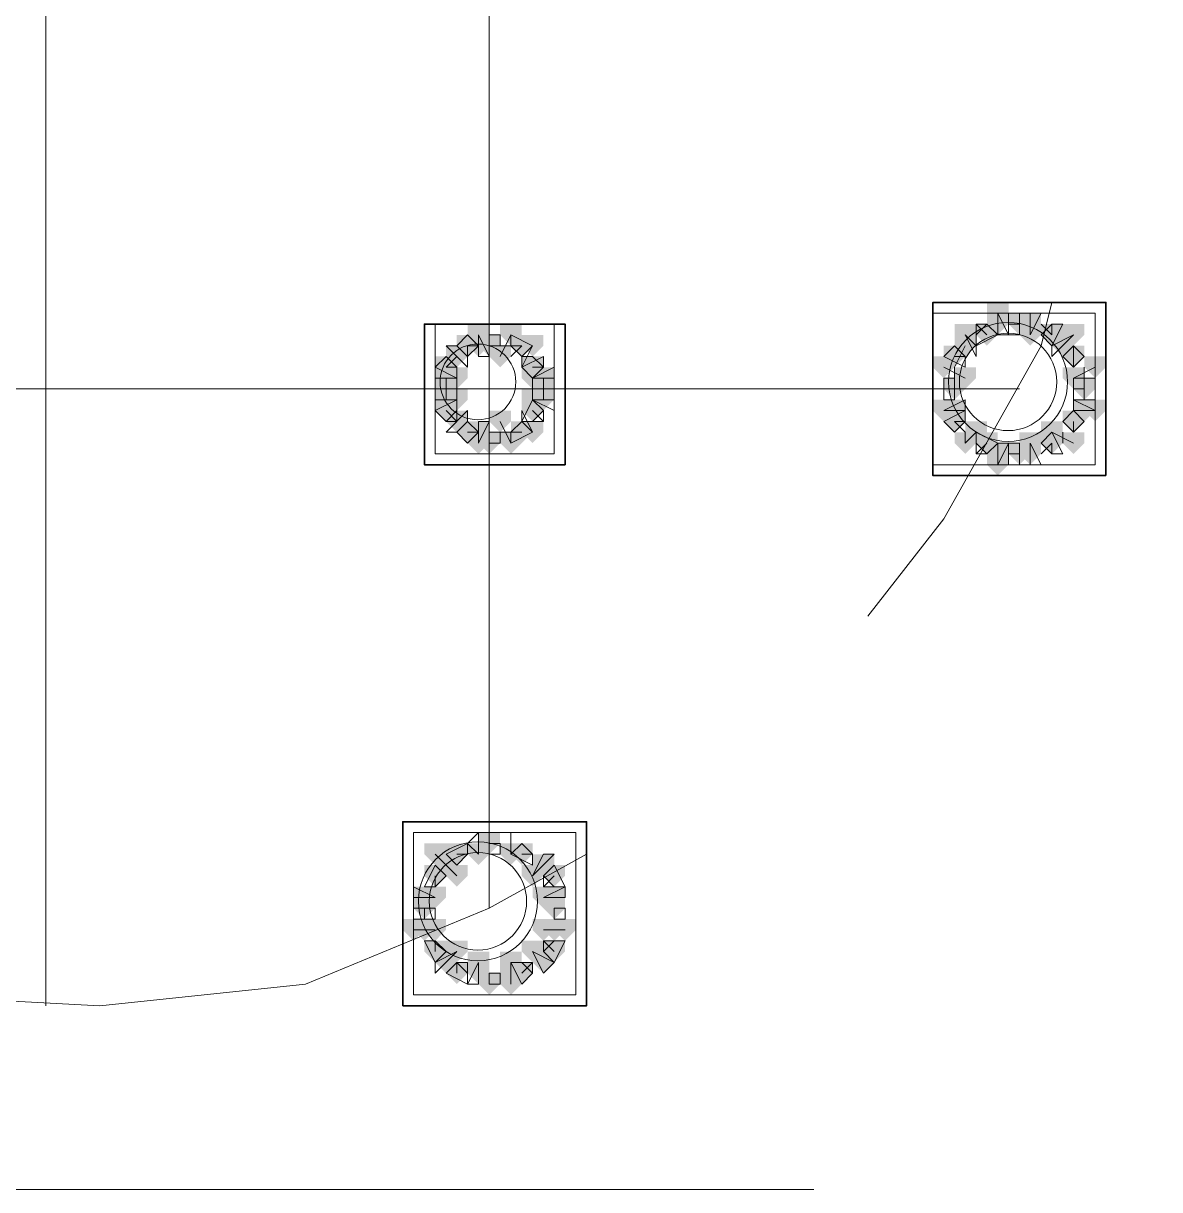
# Model space of a CAD drawing. Header units: millimetres. Extents: x 2315 to 4619, y 1334 to 1897.
# Drawn here: x 3793.88 to 3800.29, y 1534.67 to 1541.26 of the extents above; entities that cross this region are included whole.
import ezdxf

# ---------------------------------------------------------------- set-up
doc = ezdxf.new("R2010")
doc.units = ezdxf.units.MM
doc.linetypes.add('PDF_IMPORT', pattern=[1, 0.8, -0.2])
for name, color, linetype, true_color in [('PDF_10', 7, 'Continuous', 0x00b85c), ('PDF_AXIS', 7, 'Continuous', 0x00b85c), ('PDF_柱构件', 7, 'Continuous', 0x00b85c), ('PDF_转运站初步方案', 7, 'Continuous', 0x00b85c)]:
    doc.layers.add(name, color=color, linetype=linetype, true_color=true_color)
doc.layers.add('PDF_中心线层', color=1, linetype='Continuous')
doc.layers.add('PDF_粗实线层', color=7, linetype='Continuous')

msp = doc.modelspace()

# ---------------------------------------------------------------- hatches: boundary and pattern name
at = {"layer": 'PDF_10', "transparency": 33554559}
for points in [[(3799.4997, 1539.6195), (3799.4387, 1539.6195), (3799.4387, 1539.5584), (3799.4997, 1539.4974), (3799.5608, 1539.5584), (3799.5608, 1539.6195)], [(3799.4997, 1539.6195), (3799.4387, 1539.6195), (3799.4387, 1539.5584), (3799.4997, 1539.4974), (3799.5608, 1539.5584), (3799.5608, 1539.6195)], [(3799.4997, 1539.6195), (3799.4387, 1539.6195), (3799.4387, 1539.5584), (3799.4997, 1539.4974), (3799.5608, 1539.5584), (3799.5608, 1539.6195)], [(3799.3165, 1539.5584), (3799.2554, 1539.5584), (3799.2554, 1539.4974), (3799.3165, 1539.4363), (3799.3776, 1539.4974), (3799.3776, 1539.5584)], [(3799.3165, 1539.5584), (3799.2554, 1539.5584), (3799.2554, 1539.4974), (3799.3165, 1539.4363), (3799.3776, 1539.4974), (3799.3776, 1539.5584)], [(3799.683, 1539.5584), (3799.6219, 1539.5584), (3799.6219, 1539.4974), (3799.683, 1539.4363), (3799.7441, 1539.4974), (3799.7441, 1539.5584)], [(3799.683, 1539.5584), (3799.6219, 1539.5584), (3799.6219, 1539.4974), (3799.683, 1539.4363), (3799.7441, 1539.4974), (3799.7441, 1539.5584)], [(3796.3846, 1539.4974), (3796.3235, 1539.4974), (3796.3235, 1539.4363), (3796.3846, 1539.3752), (3796.4457, 1539.4363), (3796.4457, 1539.4974)], [(3796.3846, 1539.4974), (3796.3235, 1539.4974), (3796.3235, 1539.4363), (3796.3846, 1539.3752), (3796.4457, 1539.4363), (3796.4457, 1539.4974)], [(3796.5068, 1539.4974), (3796.4457, 1539.4974), (3796.4457, 1539.4363), (3796.5068, 1539.3752), (3796.5678, 1539.4363), (3796.5678, 1539.4974)], [(3796.5068, 1539.4974), (3796.4457, 1539.4974), (3796.4457, 1539.4363), (3796.5068, 1539.3752), (3796.5678, 1539.4363), (3796.5678, 1539.4974)], [(3796.69, 1539.4974), (3796.6289, 1539.4974), (3796.6289, 1539.4363), (3796.69, 1539.3752), (3796.7511, 1539.4363), (3796.7511, 1539.4974)], [(3796.69, 1539.4974), (3796.6289, 1539.4974), (3796.6289, 1539.4363), (3796.69, 1539.3752), (3796.7511, 1539.4363), (3796.7511, 1539.4974)], [(3799.1333, 1539.4363), (3799.0722, 1539.4363), (3799.0722, 1539.3752), (3799.1333, 1539.3141), (3799.1943, 1539.3752), (3799.1943, 1539.4363)], [(3799.1333, 1539.4363), (3799.0722, 1539.4363), (3799.0722, 1539.3752), (3799.1333, 1539.3141), (3799.1943, 1539.3752), (3799.1943, 1539.4363)], [(3799.8051, 1539.4363), (3799.7441, 1539.4363), (3799.7441, 1539.3752), (3799.8051, 1539.3141), (3799.8662, 1539.3752), (3799.8662, 1539.4363)], [(3799.8051, 1539.4363), (3799.7441, 1539.4363), (3799.7441, 1539.3752), (3799.8051, 1539.3141), (3799.8662, 1539.3752), (3799.8662, 1539.4363)], [(3799.8051, 1539.4363), (3799.7441, 1539.4363), (3799.7441, 1539.3752), (3799.8051, 1539.3141), (3799.8662, 1539.3752), (3799.8662, 1539.4363)], [(3796.2624, 1539.3752), (3796.2014, 1539.3752), (3796.2014, 1539.3141), (3796.2624, 1539.253), (3796.3235, 1539.3141), (3796.3235, 1539.3752)], [(3796.2624, 1539.3752), (3796.2014, 1539.3752), (3796.2014, 1539.3141), (3796.2624, 1539.253), (3796.3235, 1539.3141), (3796.3235, 1539.3752)], [(3796.7511, 1539.3752), (3796.69, 1539.3752), (3796.69, 1539.3141), (3796.7511, 1539.253), (3796.8122, 1539.3141), (3796.8122, 1539.3752)], [(3796.7511, 1539.3752), (3796.69, 1539.3752), (3796.69, 1539.3141), (3796.7511, 1539.253), (3796.8122, 1539.3141), (3796.8122, 1539.3752)], [(3796.2624, 1539.253), (3796.2014, 1539.253), (3796.2014, 1539.192), (3796.2624, 1539.1309), (3796.3235, 1539.192), (3796.3235, 1539.253)], [(3796.2624, 1539.253), (3796.2014, 1539.253), (3796.2014, 1539.192), (3796.2624, 1539.1309), (3796.3235, 1539.192), (3796.3235, 1539.253)], [(3796.8122, 1539.253), (3796.7511, 1539.253), (3796.7511, 1539.192), (3796.8122, 1539.1309), (3796.8733, 1539.192), (3796.8733, 1539.253)], [(3796.8122, 1539.253), (3796.7511, 1539.253), (3796.7511, 1539.192), (3796.8122, 1539.1309), (3796.8733, 1539.192), (3796.8733, 1539.253)], [(3799.1333, 1539.253), (3799.0722, 1539.253), (3799.0722, 1539.192), (3799.1333, 1539.1309), (3799.1943, 1539.192), (3799.1943, 1539.253)], [(3799.1333, 1539.253), (3799.0722, 1539.253), (3799.0722, 1539.192), (3799.1333, 1539.1309), (3799.1943, 1539.192), (3799.1943, 1539.253)], [(3799.8662, 1539.253), (3799.8051, 1539.253), (3799.8051, 1539.192), (3799.8662, 1539.1309), (3799.9273, 1539.192), (3799.9273, 1539.253)], [(3799.8662, 1539.253), (3799.8051, 1539.253), (3799.8051, 1539.192), (3799.8662, 1539.1309), (3799.9273, 1539.192), (3799.9273, 1539.253)], [(3796.2624, 1539.1309), (3796.2014, 1539.1309), (3796.2014, 1539.0698), (3796.2624, 1539.0087), (3796.3235, 1539.0698), (3796.3235, 1539.1309)], [(3796.2624, 1539.1309), (3796.2014, 1539.1309), (3796.2014, 1539.0698), (3796.2624, 1539.0087), (3796.3235, 1539.0698), (3796.3235, 1539.1309)], [(3796.7511, 1539.1309), (3796.69, 1539.1309), (3796.69, 1539.0698), (3796.7511, 1539.0087), (3796.8122, 1539.0698), (3796.8122, 1539.1309)], [(3796.7511, 1539.1309), (3796.69, 1539.1309), (3796.69, 1539.0698), (3796.7511, 1539.0087), (3796.8122, 1539.0698), (3796.8122, 1539.1309)], [(3799.1333, 1539.0698), (3799.0722, 1539.0698), (3799.0722, 1539.0087), (3799.1333, 1538.9476), (3799.1943, 1539.0087), (3799.1943, 1539.0698)], [(3799.1333, 1539.0698), (3799.0722, 1539.0698), (3799.0722, 1539.0087), (3799.1333, 1538.9476), (3799.1943, 1539.0087), (3799.1943, 1539.0698)], [(3799.8051, 1539.0698), (3799.7441, 1539.0698), (3799.7441, 1539.0087), (3799.8051, 1538.9476), (3799.8662, 1539.0087), (3799.8662, 1539.0698)], [(3799.8051, 1539.0698), (3799.7441, 1539.0698), (3799.7441, 1539.0087), (3799.8051, 1538.9476), (3799.8662, 1539.0087), (3799.8662, 1539.0698)], [(3799.8051, 1539.0698), (3799.7441, 1539.0698), (3799.7441, 1539.0087), (3799.8051, 1538.9476), (3799.8662, 1539.0087), (3799.8662, 1539.0698)], [(3796.3846, 1539.0087), (3796.3235, 1539.0087), (3796.3235, 1538.9476), (3796.3846, 1538.8866), (3796.4457, 1538.9476), (3796.4457, 1539.0087)], [(3796.3846, 1539.0087), (3796.3235, 1539.0087), (3796.3235, 1538.9476), (3796.3846, 1538.8866), (3796.4457, 1538.9476), (3796.4457, 1539.0087)], [(3796.3846, 1539.0087), (3796.3235, 1539.0087), (3796.3235, 1538.9476), (3796.3846, 1538.8866), (3796.4457, 1538.9476), (3796.4457, 1539.0087)], [(3796.69, 1539.0087), (3796.6289, 1539.0087), (3796.6289, 1538.9476), (3796.69, 1538.8866), (3796.7511, 1538.9476), (3796.7511, 1539.0087)], [(3796.69, 1539.0087), (3796.6289, 1539.0087), (3796.6289, 1538.9476), (3796.69, 1538.8866), (3796.7511, 1538.9476), (3796.7511, 1539.0087)], [(3796.5068, 1538.9476), (3796.4457, 1538.9476), (3796.4457, 1538.8866), (3796.5068, 1538.8255), (3796.5678, 1538.8866), (3796.5678, 1538.9476)], [(3796.5068, 1538.9476), (3796.4457, 1538.9476), (3796.4457, 1538.8866), (3796.5068, 1538.8255), (3796.5678, 1538.8866), (3796.5678, 1538.9476)], [(3799.3165, 1538.9476), (3799.2554, 1538.9476), (3799.2554, 1538.8866), (3799.3165, 1538.8255), (3799.3776, 1538.8866), (3799.3776, 1538.9476)], [(3799.3165, 1538.9476), (3799.2554, 1538.9476), (3799.2554, 1538.8866), (3799.3165, 1538.8255), (3799.3776, 1538.8866), (3799.3776, 1538.9476)], [(3799.683, 1538.9476), (3799.6219, 1538.9476), (3799.6219, 1538.8866), (3799.683, 1538.8255), (3799.7441, 1538.8866), (3799.7441, 1538.9476)], [(3799.683, 1538.9476), (3799.6219, 1538.9476), (3799.6219, 1538.8866), (3799.683, 1538.8255), (3799.7441, 1538.8866), (3799.7441, 1538.9476)], [(3799.4997, 1538.8866), (3799.4387, 1538.8866), (3799.4387, 1538.8255), (3799.4997, 1538.7644), (3799.5608, 1538.8255), (3799.5608, 1538.8866)], [(3799.4997, 1538.8866), (3799.4387, 1538.8866), (3799.4387, 1538.8255), (3799.4997, 1538.7644), (3799.5608, 1538.8255), (3799.5608, 1538.8866)], [(3796.3235, 1536.6265), (3796.2624, 1536.6265), (3796.2624, 1536.5655), (3796.3235, 1536.5044), (3796.3846, 1536.5655), (3796.3846, 1536.6265)], [(3796.3235, 1536.6265), (3796.2624, 1536.6265), (3796.2624, 1536.5655), (3796.3235, 1536.5044), (3796.3846, 1536.5655), (3796.3846, 1536.6265)], [(3796.3235, 1536.6265), (3796.2624, 1536.6265), (3796.2624, 1536.5655), (3796.3235, 1536.5044), (3796.3846, 1536.5655), (3796.3846, 1536.6265)], [(3796.5068, 1536.6876), (3796.4457, 1536.6876), (3796.4457, 1536.6265), (3796.5068, 1536.5655), (3796.5678, 1536.6265), (3796.5678, 1536.6876)], [(3796.5068, 1536.6876), (3796.4457, 1536.6876), (3796.4457, 1536.6265), (3796.5068, 1536.5655), (3796.5678, 1536.6265), (3796.5678, 1536.6876)], [(3796.69, 1536.6265), (3796.6289, 1536.6265), (3796.6289, 1536.5655), (3796.69, 1536.5044), (3796.7511, 1536.5655), (3796.7511, 1536.6265)], [(3796.69, 1536.6265), (3796.6289, 1536.6265), (3796.6289, 1536.5655), (3796.69, 1536.5044), (3796.7511, 1536.5655), (3796.7511, 1536.6265)], [(3796.2014, 1536.5044), (3796.1403, 1536.5044), (3796.1403, 1536.4433), (3796.2014, 1536.3822), (3796.2624, 1536.4433), (3796.2624, 1536.5044)], [(3796.2014, 1536.5044), (3796.1403, 1536.5044), (3796.1403, 1536.4433), (3796.2014, 1536.3822), (3796.2624, 1536.4433), (3796.2624, 1536.5044)], [(3796.8733, 1536.5044), (3796.8122, 1536.5044), (3796.8122, 1536.4433), (3796.8733, 1536.3822), (3796.9343, 1536.4433), (3796.9343, 1536.5044)], [(3796.8733, 1536.5044), (3796.8122, 1536.5044), (3796.8122, 1536.4433), (3796.8733, 1536.3822), (3796.9343, 1536.4433), (3796.9343, 1536.5044)], [(3796.1403, 1536.3211), (3796.0792, 1536.3211), (3796.0792, 1536.2601), (3796.1403, 1536.199), (3796.2014, 1536.2601), (3796.2014, 1536.3211)], [(3796.1403, 1536.3211), (3796.0792, 1536.3211), (3796.0792, 1536.2601), (3796.1403, 1536.199), (3796.2014, 1536.2601), (3796.2014, 1536.3211)], [(3796.8733, 1536.3211), (3796.8122, 1536.3211), (3796.8122, 1536.2601), (3796.8733, 1536.199), (3796.9343, 1536.2601), (3796.9343, 1536.3211)], [(3796.8733, 1536.3211), (3796.8122, 1536.3211), (3796.8122, 1536.2601), (3796.8733, 1536.199), (3796.9343, 1536.2601), (3796.9343, 1536.3211)], [(3796.2014, 1536.0768), (3796.1403, 1536.0768), (3796.1403, 1536.0157), (3796.2014, 1535.9547), (3796.2624, 1536.0157), (3796.2624, 1536.0768)], [(3796.2014, 1536.0768), (3796.1403, 1536.0768), (3796.1403, 1536.0157), (3796.2014, 1535.9547), (3796.2624, 1536.0157), (3796.2624, 1536.0768)], [(3796.8733, 1536.0768), (3796.8122, 1536.0768), (3796.8122, 1536.0157), (3796.8733, 1535.9547), (3796.9343, 1536.0157), (3796.9343, 1536.0768)], [(3796.8733, 1536.0768), (3796.8122, 1536.0768), (3796.8122, 1536.0157), (3796.8733, 1535.9547), (3796.9343, 1536.0157), (3796.9343, 1536.0768)], [(3796.3235, 1535.9547), (3796.2624, 1535.9547), (3796.2624, 1535.8936), (3796.3235, 1535.8325), (3796.3846, 1535.8936), (3796.3846, 1535.9547)], [(3796.3235, 1535.9547), (3796.2624, 1535.9547), (3796.2624, 1535.8936), (3796.3235, 1535.8325), (3796.3846, 1535.8936), (3796.3846, 1535.9547)], [(3796.69, 1535.9547), (3796.6289, 1535.9547), (3796.6289, 1535.8936), (3796.69, 1535.8325), (3796.7511, 1535.8936), (3796.7511, 1535.9547)], [(3796.69, 1535.9547), (3796.6289, 1535.9547), (3796.6289, 1535.8936), (3796.69, 1535.8325), (3796.7511, 1535.8936), (3796.7511, 1535.9547)], [(3796.5068, 1535.8936), (3796.4457, 1535.8936), (3796.4457, 1535.8325), (3796.5068, 1535.7714), (3796.5678, 1535.8325), (3796.5678, 1535.8936)], [(3796.5068, 1535.8936), (3796.4457, 1535.8936), (3796.4457, 1535.8325), (3796.5068, 1535.7714), (3796.5678, 1535.8325), (3796.5678, 1535.8936)]]:
    msp.add_hatch(color=6, dxfattribs=at).paths.add_polyline_path(points)
at = {"layer": 'PDF_柱构件', "transparency": 33554559}
for points in [[(3799.3776, 1539.6806), (3799.3165, 1539.6806), (3799.3165, 1539.6195), (3799.3776, 1539.5584), (3799.4387, 1539.6195), (3799.4387, 1539.6806)], [(3799.3776, 1539.6195), (3799.3165, 1539.6195), (3799.3165, 1539.5584), (3799.3776, 1539.4974), (3799.4387, 1539.5584), (3799.4387, 1539.6195)], [(3799.5608, 1539.6195), (3799.4997, 1539.6195), (3799.4997, 1539.5584), (3799.5608, 1539.4974), (3799.6219, 1539.5584), (3799.6219, 1539.6195)], [(3796.4457, 1539.5584), (3796.3846, 1539.5584), (3796.3846, 1539.4974), (3796.4457, 1539.4363), (3796.5068, 1539.4974), (3796.5068, 1539.5584)], [(3796.6289, 1539.5584), (3796.5678, 1539.5584), (3796.5678, 1539.4974), (3796.6289, 1539.4363), (3796.69, 1539.4974), (3796.69, 1539.5584)], [(3799.1943, 1539.5584), (3799.1333, 1539.5584), (3799.1333, 1539.4974), (3799.1943, 1539.4363), (3799.2554, 1539.4974), (3799.2554, 1539.5584)], [(3799.5608, 1539.5584), (3799.4997, 1539.5584), (3799.4997, 1539.4974), (3799.5608, 1539.4363), (3799.6219, 1539.4974), (3799.6219, 1539.5584)], [(3799.8051, 1539.5584), (3799.7441, 1539.5584), (3799.7441, 1539.4974), (3799.8051, 1539.4363), (3799.8662, 1539.4974), (3799.8662, 1539.5584)], [(3796.4457, 1539.4974), (3796.3846, 1539.4974), (3796.3846, 1539.4363), (3796.4457, 1539.3752), (3796.5068, 1539.4363), (3796.5068, 1539.4974)], [(3796.7511, 1539.4974), (3796.69, 1539.4974), (3796.69, 1539.4363), (3796.7511, 1539.3752), (3796.8122, 1539.4363), (3796.8122, 1539.4974)], [(3799.1943, 1539.4974), (3799.1333, 1539.4974), (3799.1333, 1539.4363), (3799.1943, 1539.3752), (3799.2554, 1539.4363), (3799.2554, 1539.4974)], [(3799.7441, 1539.4974), (3799.683, 1539.4974), (3799.683, 1539.4363), (3799.7441, 1539.3752), (3799.8051, 1539.4363), (3799.8051, 1539.4974)], [(3796.3235, 1539.4363), (3796.2624, 1539.4363), (3796.2624, 1539.3752), (3796.3235, 1539.3141), (3796.3846, 1539.3752), (3796.3846, 1539.4363)], [(3796.5678, 1539.4363), (3796.5068, 1539.4363), (3796.5068, 1539.3752), (3796.5678, 1539.3141), (3796.6289, 1539.3752), (3796.6289, 1539.4363)], [(3799.0722, 1539.3752), (3799.0111, 1539.3752), (3799.0111, 1539.3141), (3799.0722, 1539.253), (3799.1333, 1539.3141), (3799.1333, 1539.3752)], [(3799.9273, 1539.3752), (3799.8662, 1539.3752), (3799.8662, 1539.3141), (3799.9273, 1539.253), (3799.9884, 1539.3141), (3799.9884, 1539.3752)], [(3796.2624, 1539.3141), (3796.2014, 1539.3141), (3796.2014, 1539.253), (3796.2624, 1539.192), (3796.3235, 1539.253), (3796.3235, 1539.3141)], [(3796.3235, 1539.3141), (3796.2624, 1539.3141), (3796.2624, 1539.253), (3796.3235, 1539.192), (3796.3846, 1539.253), (3796.3846, 1539.3141)], [(3796.7511, 1539.3141), (3796.69, 1539.3141), (3796.69, 1539.253), (3796.7511, 1539.192), (3796.8122, 1539.253), (3796.8122, 1539.3141)], [(3796.8122, 1539.3141), (3796.7511, 1539.3141), (3796.7511, 1539.253), (3796.8122, 1539.192), (3796.8733, 1539.253), (3796.8733, 1539.3141)], [(3799.1943, 1539.3141), (3799.1333, 1539.3141), (3799.1333, 1539.253), (3799.1943, 1539.192), (3799.2554, 1539.253), (3799.2554, 1539.3141)], [(3799.8051, 1539.3141), (3799.7441, 1539.3141), (3799.7441, 1539.253), (3799.8051, 1539.192), (3799.8662, 1539.253), (3799.8662, 1539.3141)], [(3796.2624, 1539.192), (3796.2014, 1539.192), (3796.2014, 1539.1309), (3796.2624, 1539.0698), (3796.3235, 1539.1309), (3796.3235, 1539.192)], [(3796.3235, 1539.192), (3796.2624, 1539.192), (3796.2624, 1539.1309), (3796.3235, 1539.0698), (3796.3846, 1539.1309), (3796.3846, 1539.192)], [(3796.7511, 1539.192), (3796.69, 1539.192), (3796.69, 1539.1309), (3796.7511, 1539.0698), (3796.8122, 1539.1309), (3796.8122, 1539.192)], [(3796.8122, 1539.192), (3796.7511, 1539.192), (3796.7511, 1539.1309), (3796.8122, 1539.0698), (3796.8733, 1539.1309), (3796.8733, 1539.192)], [(3799.0722, 1539.1309), (3799.0111, 1539.1309), (3799.0111, 1539.0698), (3799.0722, 1539.0087), (3799.1333, 1539.0698), (3799.1333, 1539.1309)], [(3799.1333, 1539.1309), (3799.0722, 1539.1309), (3799.0722, 1539.0698), (3799.1333, 1539.0087), (3799.1943, 1539.0698), (3799.1943, 1539.1309)], [(3799.8662, 1539.1309), (3799.8051, 1539.1309), (3799.8051, 1539.0698), (3799.8662, 1539.0087), (3799.9273, 1539.0698), (3799.9273, 1539.1309)], [(3799.9273, 1539.1309), (3799.8662, 1539.1309), (3799.8662, 1539.0698), (3799.9273, 1539.0087), (3799.9884, 1539.0698), (3799.9884, 1539.1309)], [(3796.3235, 1539.0698), (3796.2624, 1539.0698), (3796.2624, 1539.0087), (3796.3235, 1538.9476), (3796.3846, 1539.0087), (3796.3846, 1539.0698)], [(3796.5678, 1539.0698), (3796.5068, 1539.0698), (3796.5068, 1539.0087), (3796.5678, 1538.9476), (3796.6289, 1539.0087), (3796.6289, 1539.0698)], [(3796.4457, 1539.0087), (3796.3846, 1539.0087), (3796.3846, 1538.9476), (3796.4457, 1538.8866), (3796.5068, 1538.9476), (3796.5068, 1539.0087)], [(3796.7511, 1539.0087), (3796.69, 1539.0087), (3796.69, 1538.9476), (3796.7511, 1538.8866), (3796.8122, 1538.9476), (3796.8122, 1539.0087)], [(3799.2554, 1539.0087), (3799.1943, 1539.0087), (3799.1943, 1538.9476), (3799.2554, 1538.8866), (3799.3165, 1538.9476), (3799.3165, 1539.0087)], [(3799.683, 1539.0087), (3799.6219, 1539.0087), (3799.6219, 1538.9476), (3799.683, 1538.8866), (3799.7441, 1538.9476), (3799.7441, 1539.0087)], [(3796.4457, 1538.9476), (3796.3846, 1538.9476), (3796.3846, 1538.8866), (3796.4457, 1538.8255), (3796.5068, 1538.8866), (3796.5068, 1538.9476)], [(3796.6289, 1538.9476), (3796.5678, 1538.9476), (3796.5678, 1538.8866), (3796.6289, 1538.8255), (3796.69, 1538.8866), (3796.69, 1538.9476)], [(3799.1943, 1538.9476), (3799.1333, 1538.9476), (3799.1333, 1538.8866), (3799.1943, 1538.8255), (3799.2554, 1538.8866), (3799.2554, 1538.9476)], [(3799.5608, 1538.9476), (3799.4997, 1538.9476), (3799.4997, 1538.8866), (3799.5608, 1538.8255), (3799.6219, 1538.8866), (3799.6219, 1538.9476)], [(3799.8051, 1538.9476), (3799.7441, 1538.9476), (3799.7441, 1538.8866), (3799.8051, 1538.8255), (3799.8662, 1538.8866), (3799.8662, 1538.9476)], [(3799.3776, 1538.8866), (3799.3165, 1538.8866), (3799.3165, 1538.8255), (3799.3776, 1538.7644), (3799.4387, 1538.8255), (3799.4387, 1538.8866)], [(3799.5608, 1538.8866), (3799.4997, 1538.8866), (3799.4997, 1538.8255), (3799.5608, 1538.7644), (3799.6219, 1538.8255), (3799.6219, 1538.8866)], [(3799.3776, 1538.8255), (3799.3165, 1538.8255), (3799.3165, 1538.7644), (3799.3776, 1538.7033), (3799.4387, 1538.7644), (3799.4387, 1538.8255)], [(3796.2014, 1536.6265), (3796.1403, 1536.6265), (3796.1403, 1536.5655), (3796.2014, 1536.5044), (3796.2624, 1536.5655), (3796.2624, 1536.6265)], [(3796.4457, 1536.6265), (3796.3846, 1536.6265), (3796.3846, 1536.5655), (3796.4457, 1536.5044), (3796.5068, 1536.5655), (3796.5068, 1536.6265)], [(3796.6289, 1536.6265), (3796.5678, 1536.6265), (3796.5678, 1536.5655), (3796.6289, 1536.5044), (3796.69, 1536.5655), (3796.69, 1536.6265)], [(3796.2624, 1536.5655), (3796.2014, 1536.5655), (3796.2014, 1536.5044), (3796.2624, 1536.4433), (3796.3235, 1536.5044), (3796.3235, 1536.5655)], [(3796.8122, 1536.5655), (3796.7511, 1536.5655), (3796.7511, 1536.5044), (3796.8122, 1536.4433), (3796.8733, 1536.5044), (3796.8733, 1536.5655)], [(3796.3235, 1536.5044), (3796.2624, 1536.5044), (3796.2624, 1536.4433), (3796.3235, 1536.3822), (3796.3846, 1536.4433), (3796.3846, 1536.5044)], [(3796.7511, 1536.5044), (3796.69, 1536.5044), (3796.69, 1536.4433), (3796.7511, 1536.3822), (3796.8122, 1536.4433), (3796.8122, 1536.5044)], [(3796.1403, 1536.3822), (3796.0792, 1536.3822), (3796.0792, 1536.3211), (3796.1403, 1536.2601), (3796.2014, 1536.3211), (3796.2014, 1536.3822)], [(3796.2014, 1536.3822), (3796.1403, 1536.3822), (3796.1403, 1536.3211), (3796.2014, 1536.2601), (3796.2624, 1536.3211), (3796.2624, 1536.3822)], [(3796.8122, 1536.3822), (3796.7511, 1536.3822), (3796.7511, 1536.3211), (3796.8122, 1536.2601), (3796.8733, 1536.3211), (3796.8733, 1536.3822)], [(3796.8733, 1536.3822), (3796.8122, 1536.3822), (3796.8122, 1536.3211), (3796.8733, 1536.2601), (3796.9343, 1536.3211), (3796.9343, 1536.3822)], [(3796.0792, 1536.199), (3796.0181, 1536.199), (3796.0181, 1536.1379), (3796.0792, 1536.0768), (3796.1403, 1536.1379), (3796.1403, 1536.199)], [(3796.1403, 1536.199), (3796.0792, 1536.199), (3796.0792, 1536.1379), (3796.1403, 1536.0768), (3796.2014, 1536.1379), (3796.2014, 1536.199)], [(3796.2014, 1536.199), (3796.1403, 1536.199), (3796.1403, 1536.1379), (3796.2014, 1536.0768), (3796.2624, 1536.1379), (3796.2624, 1536.199)], [(3796.8122, 1536.199), (3796.7511, 1536.199), (3796.7511, 1536.1379), (3796.8122, 1536.0768), (3796.8733, 1536.1379), (3796.8733, 1536.199)], [(3796.8733, 1536.199), (3796.8122, 1536.199), (3796.8122, 1536.1379), (3796.8733, 1536.0768), (3796.9343, 1536.1379), (3796.9343, 1536.199)], [(3796.9343, 1536.199), (3796.8733, 1536.199), (3796.8733, 1536.1379), (3796.9343, 1536.0768), (3796.9954, 1536.1379), (3796.9954, 1536.199)], [(3796.3235, 1536.0768), (3796.2624, 1536.0768), (3796.2624, 1536.0157), (3796.3235, 1535.9547), (3796.3846, 1536.0157), (3796.3846, 1536.0768)], [(3796.7511, 1536.0768), (3796.69, 1536.0768), (3796.69, 1536.0157), (3796.7511, 1535.9547), (3796.8122, 1536.0157), (3796.8122, 1536.0768)], [(3796.2624, 1536.0157), (3796.2014, 1536.0157), (3796.2014, 1535.9547), (3796.2624, 1535.8936), (3796.3235, 1535.9547), (3796.3235, 1536.0157)], [(3796.4457, 1536.0157), (3796.3846, 1536.0157), (3796.3846, 1535.9547), (3796.4457, 1535.8936), (3796.5068, 1535.9547), (3796.5068, 1536.0157)], [(3796.6289, 1536.0157), (3796.5678, 1536.0157), (3796.5678, 1535.9547), (3796.6289, 1535.8936), (3796.69, 1535.9547), (3796.69, 1536.0157)], [(3796.8122, 1536.0157), (3796.7511, 1536.0157), (3796.7511, 1535.9547), (3796.8122, 1535.8936), (3796.8733, 1535.9547), (3796.8733, 1536.0157)], [(3796.4457, 1535.9547), (3796.3846, 1535.9547), (3796.3846, 1535.8936), (3796.4457, 1535.8325), (3796.5068, 1535.8936), (3796.5068, 1535.9547)], [(3796.6289, 1535.9547), (3796.5678, 1535.9547), (3796.5678, 1535.8936), (3796.6289, 1535.8325), (3796.69, 1535.8936), (3796.69, 1535.9547)], [(3796.6289, 1535.8936), (3796.5678, 1535.8936), (3796.5678, 1535.8325), (3796.6289, 1535.7714), (3796.69, 1535.8325), (3796.69, 1535.8936)]]:
    msp.add_hatch(color=6, dxfattribs=at).paths.add_polyline_path(points)
at = {"layer": 'PDF_转运站初步方案', "transparency": 33554559}
for points in [[(3799.4997, 1539.6195), (3799.4387, 1539.6195), (3799.4387, 1539.5584), (3799.4997, 1539.4974), (3799.5608, 1539.5584), (3799.5608, 1539.6195)], [(3799.4997, 1539.6195), (3799.4387, 1539.6195), (3799.4387, 1539.5584), (3799.4997, 1539.4974), (3799.5608, 1539.5584), (3799.5608, 1539.6195)], [(3799.3165, 1539.5584), (3799.2554, 1539.5584), (3799.2554, 1539.4974), (3799.3165, 1539.4363), (3799.3776, 1539.4974), (3799.3776, 1539.5584)], [(3799.3165, 1539.5584), (3799.2554, 1539.5584), (3799.2554, 1539.4974), (3799.3165, 1539.4363), (3799.3776, 1539.4974), (3799.3776, 1539.5584)], [(3799.683, 1539.5584), (3799.6219, 1539.5584), (3799.6219, 1539.4974), (3799.683, 1539.4363), (3799.7441, 1539.4974), (3799.7441, 1539.5584)], [(3799.683, 1539.5584), (3799.6219, 1539.5584), (3799.6219, 1539.4974), (3799.683, 1539.4363), (3799.7441, 1539.4974), (3799.7441, 1539.5584)], [(3796.3846, 1539.4974), (3796.3235, 1539.4974), (3796.3235, 1539.4363), (3796.3846, 1539.3752), (3796.4457, 1539.4363), (3796.4457, 1539.4974)], [(3796.3846, 1539.4974), (3796.3235, 1539.4974), (3796.3235, 1539.4363), (3796.3846, 1539.3752), (3796.4457, 1539.4363), (3796.4457, 1539.4974)], [(3796.5068, 1539.4974), (3796.4457, 1539.4974), (3796.4457, 1539.4363), (3796.5068, 1539.3752), (3796.5678, 1539.4363), (3796.5678, 1539.4974)], [(3796.5068, 1539.4974), (3796.4457, 1539.4974), (3796.4457, 1539.4363), (3796.5068, 1539.3752), (3796.5678, 1539.4363), (3796.5678, 1539.4974)], [(3796.69, 1539.4974), (3796.6289, 1539.4974), (3796.6289, 1539.4363), (3796.69, 1539.3752), (3796.7511, 1539.4363), (3796.7511, 1539.4974)], [(3796.69, 1539.4974), (3796.6289, 1539.4974), (3796.6289, 1539.4363), (3796.69, 1539.3752), (3796.7511, 1539.4363), (3796.7511, 1539.4974)], [(3799.1333, 1539.4363), (3799.0722, 1539.4363), (3799.0722, 1539.3752), (3799.1333, 1539.3141), (3799.1943, 1539.3752), (3799.1943, 1539.4363)], [(3799.1333, 1539.4363), (3799.0722, 1539.4363), (3799.0722, 1539.3752), (3799.1333, 1539.3141), (3799.1943, 1539.3752), (3799.1943, 1539.4363)], [(3799.8051, 1539.4363), (3799.7441, 1539.4363), (3799.7441, 1539.3752), (3799.8051, 1539.3141), (3799.8662, 1539.3752), (3799.8662, 1539.4363)], [(3799.8051, 1539.4363), (3799.7441, 1539.4363), (3799.7441, 1539.3752), (3799.8051, 1539.3141), (3799.8662, 1539.3752), (3799.8662, 1539.4363)], [(3796.2624, 1539.3752), (3796.2014, 1539.3752), (3796.2014, 1539.3141), (3796.2624, 1539.253), (3796.3235, 1539.3141), (3796.3235, 1539.3752)], [(3796.2624, 1539.3752), (3796.2014, 1539.3752), (3796.2014, 1539.3141), (3796.2624, 1539.253), (3796.3235, 1539.3141), (3796.3235, 1539.3752)], [(3796.7511, 1539.3752), (3796.69, 1539.3752), (3796.69, 1539.3141), (3796.7511, 1539.253), (3796.8122, 1539.3141), (3796.8122, 1539.3752)], [(3796.7511, 1539.3752), (3796.69, 1539.3752), (3796.69, 1539.3141), (3796.7511, 1539.253), (3796.8122, 1539.3141), (3796.8122, 1539.3752)], [(3796.2624, 1539.253), (3796.2014, 1539.253), (3796.2014, 1539.192), (3796.2624, 1539.1309), (3796.3235, 1539.192), (3796.3235, 1539.253)], [(3796.2624, 1539.253), (3796.2014, 1539.253), (3796.2014, 1539.192), (3796.2624, 1539.1309), (3796.3235, 1539.192), (3796.3235, 1539.253)], [(3796.8122, 1539.253), (3796.7511, 1539.253), (3796.7511, 1539.192), (3796.8122, 1539.1309), (3796.8733, 1539.192), (3796.8733, 1539.253)], [(3796.8122, 1539.253), (3796.7511, 1539.253), (3796.7511, 1539.192), (3796.8122, 1539.1309), (3796.8733, 1539.192), (3796.8733, 1539.253)], [(3799.1333, 1539.253), (3799.0722, 1539.253), (3799.0722, 1539.192), (3799.1333, 1539.1309), (3799.1943, 1539.192), (3799.1943, 1539.253)], [(3799.1333, 1539.253), (3799.0722, 1539.253), (3799.0722, 1539.192), (3799.1333, 1539.1309), (3799.1943, 1539.192), (3799.1943, 1539.253)], [(3799.8662, 1539.253), (3799.8051, 1539.253), (3799.8051, 1539.192), (3799.8662, 1539.1309), (3799.9273, 1539.192), (3799.9273, 1539.253)], [(3799.8662, 1539.253), (3799.8051, 1539.253), (3799.8051, 1539.192), (3799.8662, 1539.1309), (3799.9273, 1539.192), (3799.9273, 1539.253)], [(3796.2624, 1539.1309), (3796.2014, 1539.1309), (3796.2014, 1539.0698), (3796.2624, 1539.0087), (3796.3235, 1539.0698), (3796.3235, 1539.1309)], [(3796.2624, 1539.1309), (3796.2014, 1539.1309), (3796.2014, 1539.0698), (3796.2624, 1539.0087), (3796.3235, 1539.0698), (3796.3235, 1539.1309)], [(3796.7511, 1539.1309), (3796.69, 1539.1309), (3796.69, 1539.0698), (3796.7511, 1539.0087), (3796.8122, 1539.0698), (3796.8122, 1539.1309)], [(3796.7511, 1539.1309), (3796.69, 1539.1309), (3796.69, 1539.0698), (3796.7511, 1539.0087), (3796.8122, 1539.0698), (3796.8122, 1539.1309)], [(3799.1333, 1539.0698), (3799.0722, 1539.0698), (3799.0722, 1539.0087), (3799.1333, 1538.9476), (3799.1943, 1539.0087), (3799.1943, 1539.0698)], [(3799.1333, 1539.0698), (3799.0722, 1539.0698), (3799.0722, 1539.0087), (3799.1333, 1538.9476), (3799.1943, 1539.0087), (3799.1943, 1539.0698)], [(3799.8051, 1539.0698), (3799.7441, 1539.0698), (3799.7441, 1539.0087), (3799.8051, 1538.9476), (3799.8662, 1539.0087), (3799.8662, 1539.0698)], [(3799.8051, 1539.0698), (3799.7441, 1539.0698), (3799.7441, 1539.0087), (3799.8051, 1538.9476), (3799.8662, 1539.0087), (3799.8662, 1539.0698)], [(3796.3846, 1539.0087), (3796.3235, 1539.0087), (3796.3235, 1538.9476), (3796.3846, 1538.8866), (3796.4457, 1538.9476), (3796.4457, 1539.0087)], [(3796.3846, 1539.0087), (3796.3235, 1539.0087), (3796.3235, 1538.9476), (3796.3846, 1538.8866), (3796.4457, 1538.9476), (3796.4457, 1539.0087)], [(3796.69, 1539.0087), (3796.6289, 1539.0087), (3796.6289, 1538.9476), (3796.69, 1538.8866), (3796.7511, 1538.9476), (3796.7511, 1539.0087)], [(3796.69, 1539.0087), (3796.6289, 1539.0087), (3796.6289, 1538.9476), (3796.69, 1538.8866), (3796.7511, 1538.9476), (3796.7511, 1539.0087)], [(3796.5068, 1538.9476), (3796.4457, 1538.9476), (3796.4457, 1538.8866), (3796.5068, 1538.8255), (3796.5678, 1538.8866), (3796.5678, 1538.9476)], [(3796.5068, 1538.9476), (3796.4457, 1538.9476), (3796.4457, 1538.8866), (3796.5068, 1538.8255), (3796.5678, 1538.8866), (3796.5678, 1538.9476)], [(3799.3165, 1538.9476), (3799.2554, 1538.9476), (3799.2554, 1538.8866), (3799.3165, 1538.8255), (3799.3776, 1538.8866), (3799.3776, 1538.9476)], [(3799.3165, 1538.9476), (3799.2554, 1538.9476), (3799.2554, 1538.8866), (3799.3165, 1538.8255), (3799.3776, 1538.8866), (3799.3776, 1538.9476)], [(3799.683, 1538.9476), (3799.6219, 1538.9476), (3799.6219, 1538.8866), (3799.683, 1538.8255), (3799.7441, 1538.8866), (3799.7441, 1538.9476)], [(3799.683, 1538.9476), (3799.6219, 1538.9476), (3799.6219, 1538.8866), (3799.683, 1538.8255), (3799.7441, 1538.8866), (3799.7441, 1538.9476)], [(3799.4997, 1538.8866), (3799.4387, 1538.8866), (3799.4387, 1538.8255), (3799.4997, 1538.7644), (3799.5608, 1538.8255), (3799.5608, 1538.8866)], [(3799.4997, 1538.8866), (3799.4387, 1538.8866), (3799.4387, 1538.8255), (3799.4997, 1538.7644), (3799.5608, 1538.8255), (3799.5608, 1538.8866)], [(3796.3235, 1536.6265), (3796.2624, 1536.6265), (3796.2624, 1536.5655), (3796.3235, 1536.5044), (3796.3846, 1536.5655), (3796.3846, 1536.6265)], [(3796.3235, 1536.6265), (3796.2624, 1536.6265), (3796.2624, 1536.5655), (3796.3235, 1536.5044), (3796.3846, 1536.5655), (3796.3846, 1536.6265)], [(3796.5068, 1536.6876), (3796.4457, 1536.6876), (3796.4457, 1536.6265), (3796.5068, 1536.5655), (3796.5678, 1536.6265), (3796.5678, 1536.6876)], [(3796.5068, 1536.6876), (3796.4457, 1536.6876), (3796.4457, 1536.6265), (3796.5068, 1536.5655), (3796.5678, 1536.6265), (3796.5678, 1536.6876)], [(3796.69, 1536.6265), (3796.6289, 1536.6265), (3796.6289, 1536.5655), (3796.69, 1536.5044), (3796.7511, 1536.5655), (3796.7511, 1536.6265)], [(3796.69, 1536.6265), (3796.6289, 1536.6265), (3796.6289, 1536.5655), (3796.69, 1536.5044), (3796.7511, 1536.5655), (3796.7511, 1536.6265)], [(3796.2014, 1536.5044), (3796.1403, 1536.5044), (3796.1403, 1536.4433), (3796.2014, 1536.3822), (3796.2624, 1536.4433), (3796.2624, 1536.5044)], [(3796.2014, 1536.5044), (3796.1403, 1536.5044), (3796.1403, 1536.4433), (3796.2014, 1536.3822), (3796.2624, 1536.4433), (3796.2624, 1536.5044)], [(3796.8733, 1536.5044), (3796.8122, 1536.5044), (3796.8122, 1536.4433), (3796.8733, 1536.3822), (3796.9343, 1536.4433), (3796.9343, 1536.5044)], [(3796.8733, 1536.5044), (3796.8122, 1536.5044), (3796.8122, 1536.4433), (3796.8733, 1536.3822), (3796.9343, 1536.4433), (3796.9343, 1536.5044)], [(3796.1403, 1536.3211), (3796.0792, 1536.3211), (3796.0792, 1536.2601), (3796.1403, 1536.199), (3796.2014, 1536.2601), (3796.2014, 1536.3211)], [(3796.1403, 1536.3211), (3796.0792, 1536.3211), (3796.0792, 1536.2601), (3796.1403, 1536.199), (3796.2014, 1536.2601), (3796.2014, 1536.3211)], [(3796.8733, 1536.3211), (3796.8122, 1536.3211), (3796.8122, 1536.2601), (3796.8733, 1536.199), (3796.9343, 1536.2601), (3796.9343, 1536.3211)], [(3796.8733, 1536.3211), (3796.8122, 1536.3211), (3796.8122, 1536.2601), (3796.8733, 1536.199), (3796.9343, 1536.2601), (3796.9343, 1536.3211)], [(3796.2014, 1536.0768), (3796.1403, 1536.0768), (3796.1403, 1536.0157), (3796.2014, 1535.9547), (3796.2624, 1536.0157), (3796.2624, 1536.0768)], [(3796.2014, 1536.0768), (3796.1403, 1536.0768), (3796.1403, 1536.0157), (3796.2014, 1535.9547), (3796.2624, 1536.0157), (3796.2624, 1536.0768)], [(3796.8733, 1536.0768), (3796.8122, 1536.0768), (3796.8122, 1536.0157), (3796.8733, 1535.9547), (3796.9343, 1536.0157), (3796.9343, 1536.0768)], [(3796.8733, 1536.0768), (3796.8122, 1536.0768), (3796.8122, 1536.0157), (3796.8733, 1535.9547), (3796.9343, 1536.0157), (3796.9343, 1536.0768)], [(3796.3235, 1535.9547), (3796.2624, 1535.9547), (3796.2624, 1535.8936), (3796.3235, 1535.8325), (3796.3846, 1535.8936), (3796.3846, 1535.9547)], [(3796.3235, 1535.9547), (3796.2624, 1535.9547), (3796.2624, 1535.8936), (3796.3235, 1535.8325), (3796.3846, 1535.8936), (3796.3846, 1535.9547)], [(3796.69, 1535.9547), (3796.6289, 1535.9547), (3796.6289, 1535.8936), (3796.69, 1535.8325), (3796.7511, 1535.8936), (3796.7511, 1535.9547)], [(3796.69, 1535.9547), (3796.6289, 1535.9547), (3796.6289, 1535.8936), (3796.69, 1535.8325), (3796.7511, 1535.8936), (3796.7511, 1535.9547)], [(3796.5068, 1535.8936), (3796.4457, 1535.8936), (3796.4457, 1535.8325), (3796.5068, 1535.7714), (3796.5678, 1535.8325), (3796.5678, 1535.8936)], [(3796.5068, 1535.8936), (3796.4457, 1535.8936), (3796.4457, 1535.8325), (3796.5068, 1535.7714), (3796.5678, 1535.8325), (3796.5678, 1535.8936)]]:
    msp.add_hatch(color=6, dxfattribs=at).paths.add_polyline_path(points)

# ---------------------------------------------------------------- linework, layer by layer
at = {"layer": 'PDF_10', "color": 6, "lineweight": 18}
for points in [[(3799.2554, 1539.4974), (3799.3165, 1539.5584)], [(3799.3165, 1539.4974), (3799.2554, 1539.5584)], [(3799.4387, 1539.5584), (3799.4997, 1539.5584)], [(3799.6219, 1539.5584), (3799.683, 1539.4974), (3799.683, 1539.5584)], [(3796.5068, 1539.4974), (3796.5068, 1539.4363), (3796.5678, 1539.4363)], [(3796.3846, 1539.3752), (3796.3846, 1539.4363), (3796.4457, 1539.4363)], [(3796.6289, 1539.4363), (3796.69, 1539.4363), (3796.6289, 1539.3752)], [(3799.1333, 1539.3141), (3799.1943, 1539.4363)], [(3799.8051, 1539.4363), (3799.8051, 1539.3141)], [(3796.3235, 1539.3141), (3796.2624, 1539.3141), (3796.3235, 1539.3752)], [(3796.7511, 1539.3752), (3796.8122, 1539.3141), (3796.7511, 1539.3141)], [(3799.1943, 1539.3752), (3799.1333, 1539.3752)], [(3796.2624, 1539.192), (3796.2014, 1539.192)], [(3796.2624, 1539.1309), (3796.2624, 1539.253)], [(3796.7511, 1539.192), (3796.8122, 1539.192)], [(3796.8122, 1539.253), (3796.8122, 1539.1309)], [(3799.1333, 1539.192), (3799.0722, 1539.192)], [(3799.1333, 1539.1309), (3799.1333, 1539.253)], [(3799.8051, 1539.192), (3799.8662, 1539.192)], [(3799.8662, 1539.253), (3799.8662, 1539.1309)], [(3796.3235, 1539.0087), (3796.2624, 1539.0698)], [(3796.3235, 1539.0698), (3796.2624, 1539.0087)], [(3796.8122, 1539.0698), (3796.7511, 1539.0087)], [(3796.7511, 1539.0698), (3796.8122, 1539.0087)], [(3799.1943, 1538.9476), (3799.1333, 1539.0087), (3799.1943, 1539.0087)], [(3799.8051, 1539.0087), (3799.8051, 1538.9476)], [(3796.4457, 1538.9476), (3796.3846, 1538.9476)], [(3796.5678, 1538.8866), (3796.5068, 1538.8866), (3796.5068, 1538.9476)], [(3796.69, 1538.9476), (3796.6289, 1538.9476), (3796.69, 1538.9476)], [(3799.3165, 1538.8255), (3799.2554, 1538.8866)], [(3799.3165, 1538.8866), (3799.2554, 1538.8255)], [(3799.683, 1538.8255), (3799.683, 1538.8866), (3799.6219, 1538.8255)], [(3799.4997, 1538.7644), (3799.4997, 1538.8255), (3799.4387, 1538.8255)], [(3796.5678, 1536.6265), (3796.5068, 1536.6265), (3796.5068, 1536.5655)], [(3796.3846, 1536.5655), (3796.3235, 1536.5655)], [(3796.7511, 1536.5655), (3796.69, 1536.5655), (3796.7511, 1536.5655)], [(3796.2014, 1536.4433), (3796.2014, 1536.3822), (3796.2014, 1536.4433)], [(3796.8733, 1536.3822), (3796.8122, 1536.4433)], [(3796.8122, 1536.3822), (3796.8733, 1536.4433)], [(3796.2014, 1536.2601), (3796.1403, 1536.2601), (3796.1403, 1536.199)], [(3796.8733, 1536.199), (3796.8733, 1536.2601), (3796.9343, 1536.2601)], [(3796.2014, 1536.0157), (3796.2014, 1536.0768), (3796.2014, 1536.0157)], [(3796.8122, 1536.0157), (3796.8733, 1536.0768)], [(3796.8122, 1536.0768), (3796.8733, 1536.0157)], [(3796.3235, 1535.8936), (3796.3235, 1535.9547), (3796.3846, 1535.8936)], [(3796.69, 1535.8936), (3796.7511, 1535.9547)], [(3796.69, 1535.9547), (3796.7511, 1535.8936)], [(3796.5068, 1535.8936), (3796.5068, 1535.8325), (3796.5678, 1535.8325)]]:
    msp.add_lwpolyline(points, dxfattribs=at)
at = {"layer": 'PDF_AXIS', "color": 6, "lineweight": 18}
for points in [[(3799.9273, 1538.7644), (3799.9273, 1539.6195), (3799.0111, 1539.6195), (3799.0111, 1538.7644)], [(3796.8733, 1538.8255), (3796.8733, 1539.5584), (3796.2014, 1539.5584), (3796.2014, 1538.8255)], [(3796.0792, 1535.7714), (3796.0792, 1536.6876), (3796.9954, 1536.6876), (3796.9954, 1535.7714)]]:
    msp.add_lwpolyline(points, close=True, dxfattribs=at)
at = {"layer": 'PDF_中心线层', "color": 5, "linetype": 'PDF_IMPORT', "lineweight": 18, "ltscale": 14.048656}
msp.add_lwpolyline([(3773.0516, 1534.672), (3843.0506, 1534.672), (3843.0506, 1561.6698), (3773.0516, 1561.6698), (3773.0516, 1534.672)], dxfattribs=at)
at = {"layer": 'PDF_中心线层', "color": 6, "lineweight": 18}
msp.add_lwpolyline([(3794.0024, 1535.7103), (3794.0024, 1547.6822)], close=True, dxfattribs=at)
for points in [[(3796.5068, 1547.1325), (3796.5068, 1536.2601)], [(3788.0776, 1541.6352), (3788.0776, 1541.1466), (3788.2608, 1539.986), (3788.6884, 1538.9476), (3789.2992, 1537.9703), (3790.0932, 1537.1763), (3791.0095, 1536.5044), (3792.0478, 1536.0157), (3793.1473, 1535.7714), (3794.3078, 1535.7103), (3795.4684, 1535.8325), (3796.5068, 1536.2601), (3797.0565, 1536.5655)], [(3798.6446, 1537.9093), (3799.0722, 1538.459), (3799.6219, 1539.4363), (3799.683, 1539.6806)], [(3788.5662, 1539.192), (3799.4997, 1539.192)]]:
    msp.add_lwpolyline(points, dxfattribs=at)
at = {"layer": 'PDF_柱构件', "color": 6, "lineweight": 18}
for points in [[(3799.3776, 1539.6195), (3799.3776, 1539.4974), (3799.4387, 1539.4974)], [(3799.4387, 1539.4974), (3799.4997, 1539.4974), (3799.4997, 1539.6195), (3799.4387, 1539.6195)], [(3799.5608, 1539.6195), (3799.5608, 1539.4974), (3799.6219, 1539.6195)], [(3799.2554, 1539.4363), (3799.3776, 1539.4974), (3799.3165, 1539.5584), (3799.2554, 1539.5584)], [(3799.6219, 1539.4974), (3799.683, 1539.4363), (3799.7441, 1539.5584), (3799.683, 1539.5584)], [(3796.3846, 1539.3752), (3796.4457, 1539.4363), (3796.3846, 1539.4974), (3796.3235, 1539.4363)], [(3796.4457, 1539.4974), (3796.4457, 1539.3752), (3796.5068, 1539.3752)], [(3796.5068, 1539.4363), (3796.5678, 1539.4363), (3796.5678, 1539.4974), (3796.5068, 1539.4974)], [(3796.6289, 1539.4974), (3796.5678, 1539.3752)], [(3796.6289, 1539.4363), (3796.69, 1539.3752), (3796.7511, 1539.4363), (3796.6289, 1539.4974)], [(3799.1943, 1539.4974), (3799.2554, 1539.3752), (3799.2554, 1539.4363)], [(3799.8051, 1539.4974), (3799.683, 1539.4363), (3799.683, 1539.3752)], [(3796.2624, 1539.4363), (3796.3846, 1539.3141), (3796.3846, 1539.3752), (3796.3235, 1539.4363)], [(3796.7511, 1539.4363), (3796.69, 1539.3752), (3796.69, 1539.3141)], [(3799.1943, 1539.3141), (3799.1943, 1539.3752), (3799.1333, 1539.4363), (3799.0722, 1539.3752)], [(3799.7441, 1539.3752), (3799.8051, 1539.3141), (3799.8662, 1539.3752), (3799.8051, 1539.4363)], [(3796.3235, 1539.253), (3796.3235, 1539.3141), (3796.2624, 1539.3752), (3796.2014, 1539.3141)], [(3796.69, 1539.3141), (3796.7511, 1539.253), (3796.8122, 1539.3141), (3796.8122, 1539.3752)], [(3796.2014, 1539.253), (3796.3235, 1539.253), (3796.2014, 1539.3141)], [(3796.8733, 1539.3141), (3796.7511, 1539.253), (3796.8733, 1539.253)], [(3799.0722, 1539.3141), (3799.1943, 1539.253)], [(3799.9273, 1539.3141), (3799.8051, 1539.253)], [(3796.3235, 1539.1309), (3796.3235, 1539.253), (3796.2014, 1539.253), (3796.2014, 1539.1309)], [(3796.7511, 1539.253), (3796.7511, 1539.1309), (3796.8733, 1539.1309), (3796.8733, 1539.253)], [(3799.1333, 1539.1309), (3799.1333, 1539.253), (3799.0722, 1539.253), (3799.0722, 1539.1309)], [(3799.8051, 1539.253), (3799.8051, 1539.1309), (3799.9273, 1539.1309), (3799.9273, 1539.253)], [(3796.2014, 1539.0698), (3796.3235, 1539.1309), (3796.2014, 1539.1309)], [(3796.3235, 1539.0087), (3796.3235, 1539.1309), (3796.2014, 1539.0698), (3796.2624, 1539.0087)], [(3796.7511, 1539.1309), (3796.69, 1539.0087), (3796.8122, 1539.0087), (3796.8122, 1539.0698)], [(3796.8733, 1539.1309), (3796.7511, 1539.1309), (3796.8733, 1539.0698)], [(3799.0722, 1539.0698), (3799.1943, 1539.0698), (3799.1943, 1539.1309)], [(3799.9273, 1539.0698), (3799.8051, 1539.1309), (3799.8051, 1539.0698)], [(3796.3235, 1538.9476), (3796.3846, 1539.0087), (3796.3846, 1539.0698), (3796.2624, 1538.9476)], [(3796.7511, 1538.9476), (3796.69, 1539.0698), (3796.69, 1539.0087)], [(3799.1943, 1539.0087), (3799.1943, 1539.0698), (3799.0722, 1539.0087), (3799.1333, 1538.9476)], [(3799.8051, 1539.0698), (3799.7441, 1539.0087), (3799.8051, 1538.9476), (3799.8662, 1539.0087)], [(3796.4457, 1538.9476), (3796.3846, 1539.0087), (3796.3235, 1538.9476), (3796.3846, 1538.8866)], [(3796.4457, 1538.8866), (3796.5068, 1539.0087), (3796.4457, 1539.0087)], [(3796.6289, 1538.8866), (3796.5678, 1539.0087)], [(3796.69, 1539.0087), (3796.6289, 1538.9476), (3796.6289, 1538.8866), (3796.7511, 1538.9476)], [(3796.5678, 1538.9476), (3796.5068, 1538.9476), (3796.5068, 1538.8866), (3796.5678, 1538.8866)], [(3799.1943, 1538.8866), (3799.2554, 1538.9476)], [(3799.3776, 1538.8866), (3799.2554, 1538.9476), (3799.2554, 1538.8255), (3799.3165, 1538.8255)], [(3799.683, 1538.9476), (3799.6219, 1538.8866), (3799.683, 1538.8255), (3799.7441, 1538.8255)], [(3799.8051, 1538.8866), (3799.683, 1538.9476)], [(3799.3776, 1538.7644), (3799.4387, 1538.8866), (3799.3776, 1538.8866)], [(3799.4997, 1538.8866), (3799.4387, 1538.8866), (3799.4387, 1538.7644), (3799.4997, 1538.7644)], [(3799.6219, 1538.7644), (3799.5608, 1538.8866), (3799.5608, 1538.7644)], [(3796.3846, 1536.5655), (3796.3235, 1536.5044), (3796.2624, 1536.5655), (3796.3846, 1536.6265)], [(3796.5678, 1536.5655), (3796.5068, 1536.5655), (3796.5068, 1536.6265), (3796.5678, 1536.6265)], [(3796.6289, 1536.6265), (3796.6289, 1536.5655), (3796.6289, 1536.6876)], [(3796.7511, 1536.5044), (3796.6289, 1536.5655), (3796.69, 1536.6265), (3796.7511, 1536.5655)], [(3796.2014, 1536.5655), (3796.3235, 1536.4433)], [(3796.8733, 1536.5655), (3796.7511, 1536.4433), (3796.8122, 1536.5655)], [(3796.2624, 1536.4433), (3796.2014, 1536.3822), (3796.1403, 1536.3822), (3796.2014, 1536.5044)], [(3796.8122, 1536.3822), (3796.8122, 1536.4433), (3796.8733, 1536.5044), (3796.9343, 1536.3822)], [(3796.0792, 1536.3822), (3796.2014, 1536.3211), (3796.0792, 1536.3211)], [(3796.9343, 1536.3211), (3796.8122, 1536.3211), (3796.9343, 1536.3822)], [(3796.2014, 1536.2601), (3796.2014, 1536.199), (3796.0792, 1536.199), (3796.0792, 1536.2601)], [(3796.8733, 1536.199), (3796.8733, 1536.2601), (3796.9343, 1536.2601), (3796.9343, 1536.199)], [(3796.0792, 1536.1379), (3796.2014, 1536.1379)], [(3796.9343, 1536.1379), (3796.8122, 1536.1379)], [(3796.2014, 1536.0768), (3796.2624, 1536.0157), (3796.2014, 1535.9547), (3796.1403, 1536.0768)], [(3796.8122, 1536.0157), (3796.8122, 1536.0768), (3796.9343, 1536.0768), (3796.8733, 1535.9547)], [(3796.2014, 1535.9547), (3796.3235, 1536.0157), (3796.2014, 1535.8936)], [(3796.8122, 1535.8936), (3796.7511, 1536.0157), (3796.8733, 1535.9547)], [(3796.3235, 1535.9547), (3796.3846, 1535.9547), (3796.3846, 1535.8325), (3796.2624, 1535.8936)], [(3796.3846, 1535.8325), (3796.4457, 1535.9547), (3796.4457, 1535.8325)], [(3796.6289, 1535.8325), (3796.6289, 1535.9547)], [(3796.6289, 1535.9547), (3796.7511, 1535.9547), (3796.7511, 1535.8936), (3796.69, 1535.8325)], [(3796.5068, 1535.8936), (3796.5678, 1535.8936), (3796.5678, 1535.8325), (3796.5068, 1535.8325)]]:
    msp.add_lwpolyline(points, close=True, dxfattribs=at)
for points in [[(3796.5678, 1539.4363), (3796.6289, 1539.4363)], [(3796.69, 1539.3752), (3796.7511, 1539.3752)], [(3799.1333, 1539.253), (3799.1333, 1539.3141)], [(3799.8662, 1539.3141), (3799.8662, 1539.253)], [(3796.7511, 1539.0087), (3796.69, 1539.0087)], [(3796.6289, 1538.9476), (3796.5678, 1538.9476)], [(3799.1943, 1538.8866), (3799.1943, 1538.9476)], [(3799.7441, 1538.9476), (3799.7441, 1538.8866)], [(3796.4457, 1536.6265), (3796.4457, 1536.5655), (3796.3846, 1536.6265), (3796.4457, 1536.6876), (3796.4457, 1536.5655)], [(3796.6289, 1536.6265), (3796.6289, 1536.5655)]]:
    msp.add_lwpolyline(points, dxfattribs=at)
at = {"layer": 'PDF_粗实线层', "color": 6, "lineweight": 35}
for points in [[(3799.9884, 1538.7033), (3799.9884, 1539.6806), (3799.0111, 1539.6806), (3799.0111, 1538.7033)], [(3796.9343, 1538.7644), (3796.1403, 1538.7644), (3796.1403, 1539.5584), (3796.9343, 1539.5584)], [(3796.0181, 1535.7103), (3796.0181, 1536.7487), (3797.0565, 1536.7487), (3797.0565, 1535.7103)]]:
    msp.add_lwpolyline(points, close=True, dxfattribs=at)
at = {"layer": 'PDF_转运站初步方案', "color": 6, "lineweight": 18}
for centre, radius in [((3799.4357, 1539.2318), 0.3359), ((3799.4357, 1539.2318), 0.2749), ((3796.4426, 1539.2318), 0.2138), ((3796.4426, 1539.2318), 0.2138), ((3796.4426, 1536.2997), 0.3359), ((3796.4426, 1536.2997), 0.2749)]:
    msp.add_circle(centre, radius, dxfattribs=at)

doc.saveas('drawing.dxf')
